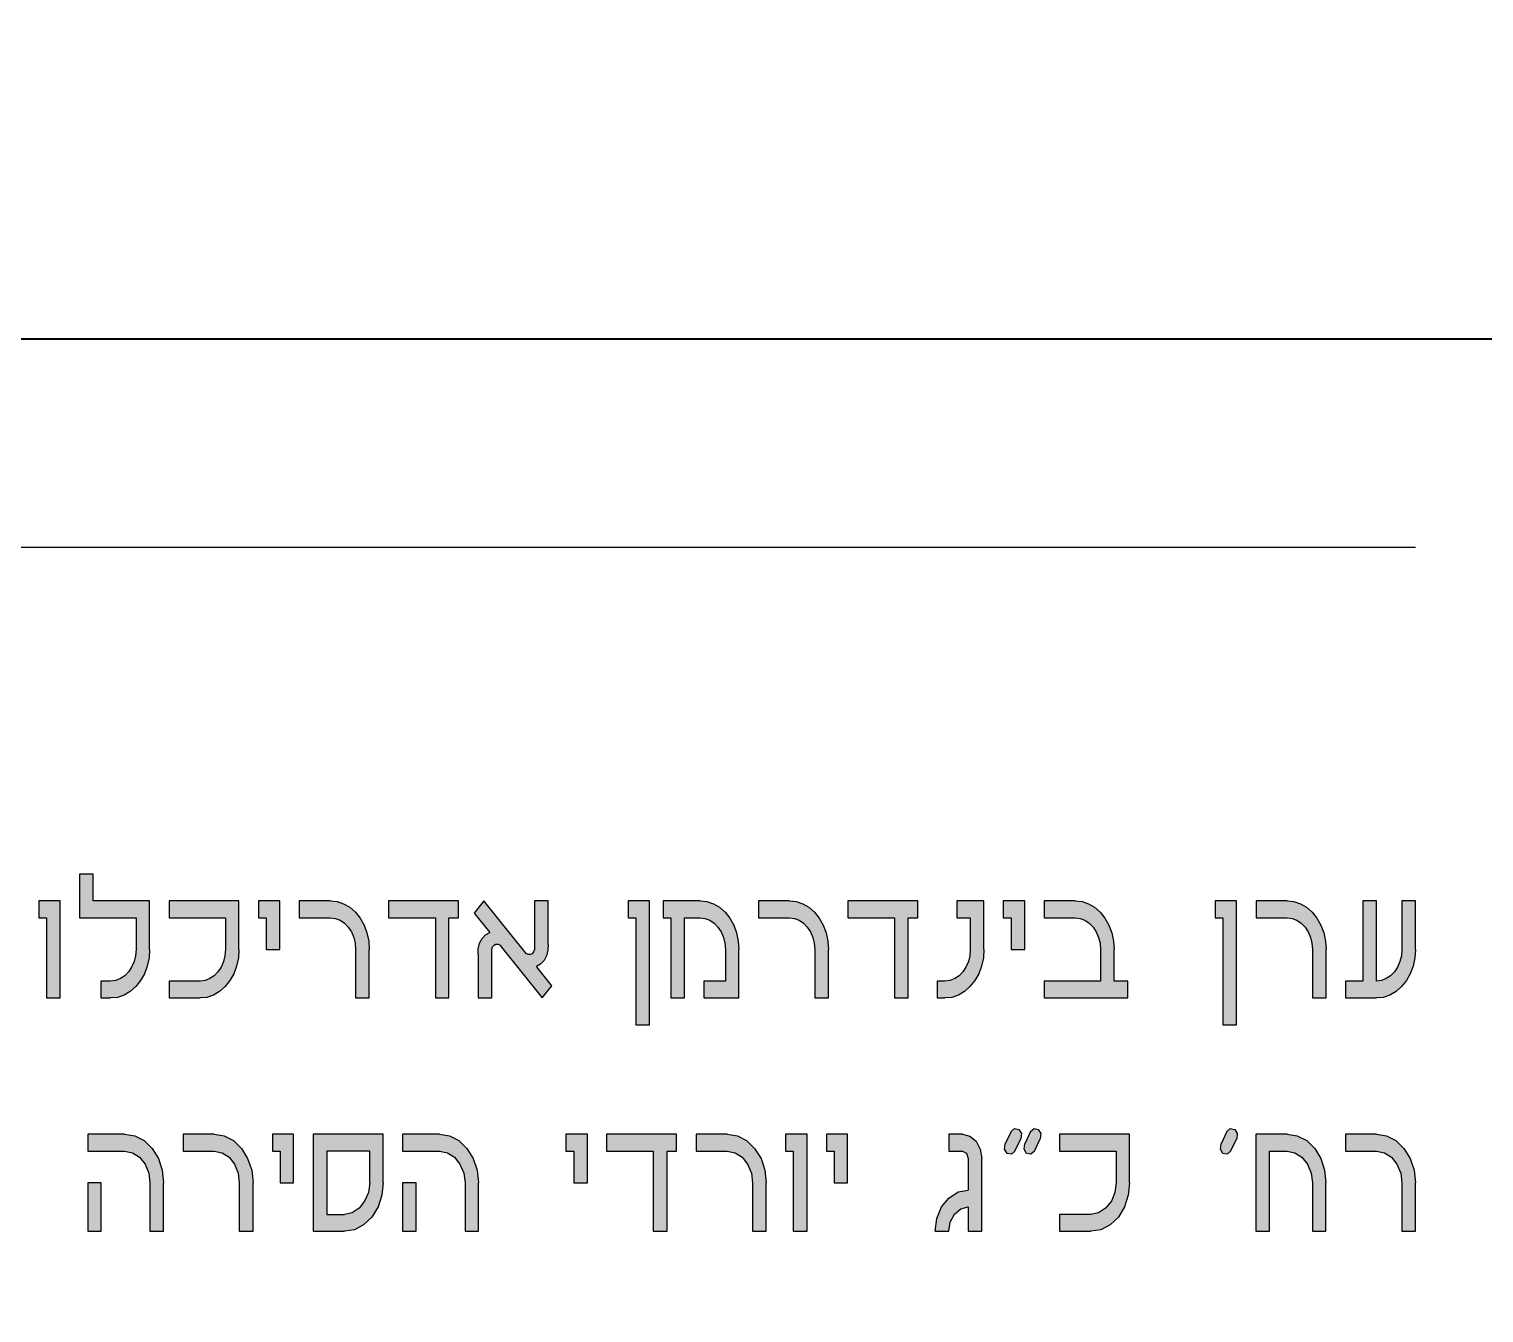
# Model space of a CAD drawing. Header units: millimetres. Extents: x 6676 to 14342, y 3639 to 5293.
# Drawn here: x 7676 to 7745.3, y 4638.7 to 4699.8 of the extents above; entities that cross this region are included whole.
import ezdxf

# ---------------------------------------------------------------- set-up
doc = ezdxf.new("R2010")
doc.units = ezdxf.units.MM
doc.layers.add('1 - bed panels', color=170, linetype='Continuous', lineweight=9)
doc.layers.add('A-VIEW-30', color=6, linetype='Continuous', lineweight=15)
doc.layers.add('A-dim-work', color=8, linetype='Continuous')
doc.layers.add('TEXT', color=14, linetype='Continuous')

# ---------------------------------------------------------------- blocks, each defined once
blk = doc.blocks.new('A$C70B91C7D')
at = {"layer": 'TEXT', "true_color": 0x311916}
for points in [[(2.4019, -0.5456), (2.315, -0.5456), (2.315, -0.5043), (2.2939, -0.5043), (2.2939, -0.5718), (2.3811, -0.5718), (2.3811, -0.6205), (2.3803, -0.6302), (2.378, -0.6392), (2.3743, -0.6477), (2.3695, -0.655), (2.3637, -0.6612), (2.357, -0.6656), (2.3497, -0.6683), (2.3419, -0.6693), (2.3269, -0.6693), (2.3269, -0.6955), (2.3419, -0.6955), (2.3524, -0.6946), (2.3626, -0.6911), (2.372, -0.6855), (2.3805, -0.678), (2.388, -0.6687), (2.394, -0.6581), (2.3984, -0.6462), (2.4011, -0.6336), (2.4019, -0.6205)], [(2.2641, -0.5456), (2.2311, -0.5456), (2.2311, -0.5718), (2.2431, -0.5718), (2.2431, -0.6955), (2.2641, -0.6955)], [(2.5399, -0.5456), (2.432, -0.5456), (2.432, -0.5718), (2.5189, -0.5718), (2.5189, -0.6205), (2.5181, -0.6302), (2.516, -0.6392), (2.5123, -0.6477), (2.5075, -0.655), (2.5015, -0.6612), (2.4948, -0.6656), (2.4875, -0.6683), (2.48, -0.6693), (2.432, -0.6693), (2.432, -0.6955), (2.48, -0.6955), (2.4904, -0.6946), (2.5004, -0.6911), (2.51, -0.6855), (2.5185, -0.678), (2.5258, -0.6687), (2.5318, -0.6581), (2.5362, -0.6462), (2.5389, -0.6336), (2.5399, -0.6205)], [(2.6029, -0.5456), (2.57, -0.5456), (2.57, -0.5718), (2.5819, -0.5718), (2.5819, -0.6205), (2.6029, -0.6205)], [(2.7109, -0.5556), (2.7014, -0.5502), (2.6912, -0.5467), (2.6808, -0.5456), (2.6328, -0.5456), (2.6328, -0.5718), (2.6808, -0.5718), (2.6885, -0.5727), (2.6958, -0.5756), (2.7026, -0.5801), (2.7084, -0.5862), (2.7134, -0.5936), (2.7169, -0.602), (2.7192, -0.6111), (2.7199, -0.6205), (2.7199, -0.6955), (2.7409, -0.6955), (2.7409, -0.6205), (2.74, -0.6076), (2.7373, -0.5949), (2.7328, -0.5831), (2.7269, -0.5724), (2.7194, -0.5631)], [(2.8788, -0.5456), (2.7708, -0.5456), (2.7708, -0.5718), (2.8429, -0.5718), (2.8429, -0.6955), (2.8639, -0.6955), (2.8639, -0.5718), (2.8788, -0.5718)], [(3.0168, -0.5456), (2.9958, -0.5456), (2.9958, -0.6169), (2.9958, -0.6209), (2.9944, -0.6244), (2.9921, -0.6273), (2.9892, -0.6286), (2.9859, -0.6286), (2.983, -0.6271), (2.9807, -0.6244), (2.9179, -0.5456), (2.9029, -0.5644), (2.9268, -0.5943), (2.9204, -0.598), (2.915, -0.6038), (2.9111, -0.6109), (2.909, -0.6194), (2.9088, -0.6281), (2.9088, -0.6955), (2.9298, -0.6955), (2.9298, -0.6244), (2.9298, -0.6203), (2.9312, -0.6167), (2.9335, -0.614), (2.9364, -0.6124), (2.9397, -0.6126), (2.9426, -0.614), (2.9449, -0.6169), (3.0077, -0.6955), (3.0228, -0.6768), (2.9989, -0.6469), (3.0052, -0.6433), (3.0106, -0.6375), (3.0145, -0.6302), (3.0166, -0.6219), (3.0168, -0.613)], [(3.1733, -0.5456), (3.1403, -0.5456), (3.1403, -0.5718), (3.1523, -0.5718), (3.1523, -0.7368), (3.1733, -0.7368)], [(3.2812, -0.5556), (3.2718, -0.5502), (3.2617, -0.5467), (3.2513, -0.5456), (3.1943, -0.5456), (3.1943, -0.5718), (3.2062, -0.5718), (3.2062, -0.6955), (3.2272, -0.6955), (3.2272, -0.5718), (3.2513, -0.5718), (3.2588, -0.5727), (3.2662, -0.5756), (3.2729, -0.5801), (3.2789, -0.5862), (3.2837, -0.5936), (3.2874, -0.602), (3.2895, -0.6111), (3.2903, -0.6205), (3.2903, -0.6693), (3.2573, -0.6693), (3.2573, -0.6955), (3.3113, -0.6955), (3.3113, -0.6205), (3.3103, -0.6076), (3.3076, -0.5949), (3.3032, -0.5831), (3.2972, -0.5724), (3.2899, -0.5631)], [(3.4192, -0.5556), (3.4098, -0.5502), (3.3996, -0.5467), (3.3891, -0.5456), (3.3413, -0.5456), (3.3413, -0.5718), (3.3891, -0.5718), (3.3969, -0.5727), (3.4042, -0.5756), (3.4109, -0.5801), (3.4167, -0.5862), (3.4217, -0.5936), (3.4252, -0.602), (3.4275, -0.6111), (3.4283, -0.6205), (3.4283, -0.6955), (3.4493, -0.6955), (3.4493, -0.6205), (3.4483, -0.6076), (3.4456, -0.5949), (3.4412, -0.5831), (3.4352, -0.5724), (3.4277, -0.5631)], [(3.5871, -0.5456), (3.4792, -0.5456), (3.4792, -0.5718), (3.5513, -0.5718), (3.5513, -0.6955), (3.5723, -0.6955), (3.5723, -0.5718), (3.5871, -0.5718)], [(3.6891, -0.5456), (3.6472, -0.5456), (3.6472, -0.5718), (3.6681, -0.5718), (3.6681, -0.6205), (3.6675, -0.6302), (3.6652, -0.6392), (3.6615, -0.6477), (3.6567, -0.655), (3.6509, -0.6612), (3.6442, -0.6656), (3.6368, -0.6683), (3.6291, -0.6693), (3.6172, -0.6693), (3.6172, -0.6955), (3.6291, -0.6955), (3.6395, -0.6946), (3.6498, -0.6911), (3.6592, -0.6855), (3.6677, -0.678), (3.6752, -0.6687), (3.6812, -0.6581), (3.6856, -0.6462), (3.6883, -0.6336), (3.6891, -0.6205)], [(3.7521, -0.5456), (3.7191, -0.5456), (3.7191, -0.5718), (3.7311, -0.5718), (3.7311, -0.6205), (3.7521, -0.6205)], [(3.8506, -0.5502), (3.8406, -0.5467), (3.8302, -0.5456), (3.7822, -0.5456), (3.7822, -0.5718), (3.8302, -0.5718), (3.8377, -0.5727), (3.845, -0.5756), (3.8518, -0.5801), (3.8577, -0.5862), (3.8626, -0.5936), (3.8662, -0.602), (3.8683, -0.6111), (3.8691, -0.6205), (3.8691, -0.6693), (3.7822, -0.6693), (3.7822, -0.6955), (3.9111, -0.6955), (3.9111, -0.6693), (3.8901, -0.6693), (3.8901, -0.6205), (3.8892, -0.6076), (3.8865, -0.5949), (3.882, -0.5831), (3.876, -0.5724), (3.8687, -0.5631), (3.86, -0.5556)], [(4.079, -0.5456), (4.0461, -0.5456), (4.0461, -0.5718), (4.058, -0.5718), (4.058, -0.7368), (4.079, -0.7368)], [(4.1956, -0.5631), (4.187, -0.5556), (4.1775, -0.5502), (4.1675, -0.5467), (4.1571, -0.5456), (4.1091, -0.5456), (4.1091, -0.5718), (4.1571, -0.5718), (4.1646, -0.5727), (4.1719, -0.5756), (4.1787, -0.5801), (4.1846, -0.5862), (4.1895, -0.5936), (4.1929, -0.602), (4.1952, -0.6111), (4.196, -0.6205), (4.196, -0.6955), (4.217, -0.6955), (4.217, -0.6205), (4.2161, -0.6076), (4.2134, -0.5949), (4.2089, -0.5831), (4.203, -0.5724)], [(4.3335, -0.678), (4.341, -0.6687), (4.3469, -0.6581), (4.3514, -0.6462), (4.3541, -0.6336), (4.3548, -0.6205), (4.3548, -0.5456), (4.334, -0.5456), (4.334, -0.6205), (4.3333, -0.6302), (4.3309, -0.6392), (4.3273, -0.6477), (4.3225, -0.655), (4.3167, -0.6612), (4.3099, -0.6656), (4.3026, -0.6683), (4.2949, -0.6693), (4.2949, -0.5456), (4.2739, -0.5456), (4.2739, -0.6693), (4.2469, -0.6693), (4.2469, -0.6955), (4.2949, -0.6955), (4.3053, -0.6946), (4.3155, -0.6911), (4.325, -0.6855)], [(3.7462, -0.913), (3.7472, -0.9046), (3.7433, -0.8982), (3.7364, -0.8967), (3.731, -0.9016), (3.7221, -0.9204), (3.7211, -0.9287), (3.725, -0.9356), (3.7319, -0.9366), (3.7369, -0.9317)], [(3.7758, -0.913), (3.7768, -0.9046), (3.7729, -0.8982), (3.7665, -0.8967), (3.761, -0.9016), (3.7522, -0.9204), (3.7512, -0.9287), (3.7551, -0.9356), (3.7615, -0.9366), (3.767, -0.9317)], [(4.0792, -0.913), (4.0801, -0.9046), (4.0762, -0.8982), (4.0693, -0.8967), (4.0639, -0.9016), (4.055, -0.9204), (4.054, -0.9287), (4.0579, -0.9356), (4.0644, -0.9366), (4.0698, -0.9317)], [(2.3934, -0.9154), (2.3791, -0.908), (2.3633, -0.9056), (2.3066, -0.9056), (2.3066, -0.9317), (2.3633, -0.9317), (2.3756, -0.9342), (2.3865, -0.9411), (2.3949, -0.9519), (2.4008, -0.9657), (2.4023, -0.9805), (2.4023, -1.0555), (2.4235, -1.0555), (2.4235, -0.9805), (2.4215, -0.9613), (2.4156, -0.943), (2.4057, -0.9278)], [(2.5315, -0.9154), (2.5172, -0.908), (2.5014, -0.9056), (2.4536, -0.9056), (2.4536, -0.9317), (2.5014, -0.9317), (2.5137, -0.9342), (2.5246, -0.9411), (2.533, -0.9519), (2.5384, -0.9657), (2.5404, -0.9805), (2.5404, -1.0555), (2.5616, -1.0555), (2.5616, -0.9805), (2.5596, -0.9613), (2.5532, -0.943), (2.5438, -0.9278)], [(2.6242, -0.9056), (2.5917, -0.9056), (2.5917, -0.9317), (2.6035, -0.9317), (2.6035, -0.9805), (2.6242, -0.9805)], [(2.8792, -0.9154), (2.8649, -0.908), (2.8491, -0.9056), (2.7924, -0.9056), (2.7924, -0.9317), (2.8491, -0.9317), (2.8614, -0.9342), (2.8723, -0.9411), (2.8807, -0.9519), (2.8866, -0.9657), (2.8886, -0.9805), (2.8886, -1.0555), (2.9093, -1.0555), (2.9093, -0.9805), (2.9073, -0.9613), (2.9014, -0.943), (2.8915, -0.9278)], [(3.0775, -0.9056), (3.0444, -0.9056), (3.0444, -0.9317), (3.0563, -0.9317), (3.0563, -0.9805), (3.0775, -0.9805)], [(3.2151, -0.9056), (3.1071, -0.9056), (3.1071, -0.9317), (3.1791, -0.9317), (3.1791, -1.0555), (3.2003, -1.0555), (3.2003, -0.9317), (3.2151, -0.9317)], [(3.3231, -0.9154), (3.3088, -0.908), (3.293, -0.9056), (3.2452, -0.9056), (3.2452, -0.9317), (3.293, -0.9317), (3.3053, -0.9342), (3.3162, -0.9411), (3.3246, -0.9519), (3.3305, -0.9657), (3.332, -0.9805), (3.332, -1.0555), (3.3532, -1.0555), (3.3532, -0.9805), (3.3512, -0.9613), (3.3453, -0.943), (3.3354, -0.9278)], [(3.4163, -0.9056), (3.3832, -0.9056), (3.3832, -0.9317), (3.3951, -0.9317), (3.3951, -1.0555), (3.4163, -1.0555)], [(3.4789, -0.9056), (3.4464, -0.9056), (3.4464, -0.9317), (3.4582, -0.9317), (3.4582, -0.9805), (3.4789, -0.9805)], [(3.6772, -0.9164), (3.6673, -0.9085), (3.656, -0.9056), (3.6353, -0.9056), (3.6353, -0.9317), (3.656, -0.9317), (3.6624, -0.9352), (3.6649, -0.943), (3.6649, -0.9919), (3.6496, -0.9948), (3.6353, -1.0042), (3.6239, -1.018), (3.6165, -1.0358), (3.6141, -1.0555), (3.6353, -1.0555), (3.6372, -1.0412), (3.6437, -1.0289), (3.6535, -1.021), (3.6649, -1.018), (3.6649, -1.0555), (3.6861, -1.0555), (3.6861, -0.943), (3.6836, -0.9287)], [(3.9139, -0.9056), (3.8059, -0.9056), (3.8059, -0.9317), (3.8932, -0.9317), (3.8932, -0.9805), (3.8912, -0.9958), (3.8858, -1.0091), (3.8769, -1.02), (3.8661, -1.0269), (3.8543, -1.0294), (3.8059, -1.0294), (3.8059, -1.0555), (3.8543, -1.0555), (3.8695, -1.053), (3.8838, -1.0456), (3.8967, -1.0338), (3.906, -1.018), (3.912, -0.9998), (3.9139, -0.9805)], [(4.1872, -0.9154), (4.1724, -0.908), (4.1571, -0.9056), (4.1087, -0.9056), (4.1087, -1.0555), (4.13, -1.0555), (4.13, -0.9317), (4.1571, -0.9317), (4.1689, -0.9342), (4.1798, -0.9411), (4.1886, -0.9519), (4.1941, -0.9657), (4.196, -0.9805), (4.196, -1.0555), (4.2168, -1.0555), (4.2168, -0.9805), (4.2148, -0.9613), (4.2089, -0.943), (4.1995, -0.9278)], [(4.3248, -0.9154), (4.3105, -0.908), (4.2947, -0.9056), (4.2468, -0.9056), (4.2468, -0.9317), (4.2947, -0.9317), (4.307, -0.9342), (4.3179, -0.9411), (4.3262, -0.9519), (4.3322, -0.9657), (4.3341, -0.9805), (4.3341, -1.0555), (4.3548, -1.0555), (4.3548, -0.9805), (4.3529, -0.9613), (4.347, -0.943), (4.3371, -0.9278)]]:
    blk.add_hatch(color=19, dxfattribs=at).paths.add_polyline_path(points)
h = blk.add_hatch(color=19, dxfattribs=at)
h.paths.add_polyline_path([(2.7623, -0.9056), (2.6543, -0.9056), (2.6543, -1.0555), (2.7026, -1.0555), (2.7179, -1.053), (2.7322, -1.0456), (2.7446, -1.0338), (2.7544, -1.018), (2.7603, -0.9998), (2.7623, -0.9805)])
h.paths.add_polyline_path([(2.7416, -0.9317), (2.7416, -0.9805), (2.7396, -0.9958), (2.7337, -1.0091), (2.7253, -1.02), (2.7145, -1.0269), (2.7026, -1.0294), (2.6755, -1.0294), (2.6755, -0.9317)], flags=16)
for points in [[(2.3273, -0.9805), (2.3066, -0.9805), (2.3066, -1.0555), (2.3273, -1.0555)], [(2.8131, -0.9805), (2.7924, -0.9805), (2.7924, -1.0555), (2.8131, -1.0555)]]:
    blk.add_hatch(color=19, dxfattribs=at).paths.add_polyline_path(points, flags=17)
at = {"layer": 'TEXT', "color": 19, "true_color": 0x311916}
blk.add_line((0, 0), (4.3548, 0), dxfattribs=at)
for points in [[(2.4019, -0.6205), (2.4019, -0.5456), (2.315, -0.5456), (2.315, -0.5043), (2.2939, -0.5043), (2.2939, -0.5718), (2.3811, -0.5718), (2.3811, -0.6205), (2.3803, -0.6302), (2.378, -0.6392), (2.3743, -0.6477), (2.3695, -0.655), (2.3637, -0.6612), (2.357, -0.6656), (2.3497, -0.6683), (2.3419, -0.6693), (2.3269, -0.6693), (2.3269, -0.6955), (2.3419, -0.6955)], [(2.5399, -0.6205), (2.5399, -0.5456), (2.432, -0.5456), (2.432, -0.5718), (2.5189, -0.5718), (2.5189, -0.6205), (2.5181, -0.6302), (2.516, -0.6392), (2.5123, -0.6477), (2.5075, -0.655), (2.5015, -0.6612), (2.4948, -0.6656), (2.4875, -0.6683), (2.48, -0.6693), (2.432, -0.6693), (2.432, -0.6955), (2.48, -0.6955)], [(2.6808, -0.5456), (2.6328, -0.5456), (2.6328, -0.5718), (2.6808, -0.5718), (2.6885, -0.5727), (2.6958, -0.5756), (2.7026, -0.5801), (2.7084, -0.5862), (2.7134, -0.5936), (2.7169, -0.602), (2.7192, -0.6111), (2.7199, -0.6205), (2.7199, -0.6955), (2.7409, -0.6955)], [(2.6808, -0.5456), (2.6912, -0.5467), (2.7014, -0.5502), (2.7109, -0.5556), (2.7194, -0.5631), (2.7269, -0.5724), (2.7328, -0.5831), (2.7373, -0.5949), (2.74, -0.6076), (2.7409, -0.6205)], [(3.0168, -0.613), (3.0168, -0.5456), (2.9958, -0.5456), (2.9958, -0.6169), (2.9958, -0.6209), (2.9944, -0.6244), (2.9921, -0.6273), (2.9892, -0.6286), (2.9859, -0.6286), (2.983, -0.6271), (2.9807, -0.6244), (2.9179, -0.5456), (2.9029, -0.5644), (2.9268, -0.5943)], [(3.2513, -0.5456), (3.1943, -0.5456), (3.1943, -0.5718), (3.2062, -0.5718), (3.2062, -0.6955), (3.2272, -0.6955), (3.2272, -0.5718), (3.2513, -0.5718), (3.2588, -0.5727), (3.2662, -0.5756), (3.2729, -0.5801), (3.2789, -0.5862), (3.2837, -0.5936), (3.2874, -0.602), (3.2895, -0.6111), (3.2903, -0.6205), (3.2903, -0.6693), (3.2573, -0.6693), (3.2573, -0.6955), (3.3113, -0.6955)], [(3.2513, -0.5456), (3.2617, -0.5467), (3.2718, -0.5502), (3.2812, -0.5556), (3.2899, -0.5631), (3.2972, -0.5724), (3.3032, -0.5831), (3.3076, -0.5949), (3.3103, -0.6076), (3.3113, -0.6205)], [(3.3891, -0.5456), (3.3413, -0.5456), (3.3413, -0.5718), (3.3891, -0.5718), (3.3969, -0.5727), (3.4042, -0.5756), (3.4109, -0.5801), (3.4167, -0.5862), (3.4217, -0.5936), (3.4252, -0.602), (3.4275, -0.6111), (3.4283, -0.6205), (3.4283, -0.6955), (3.4493, -0.6955)], [(3.3891, -0.5456), (3.3996, -0.5467), (3.4098, -0.5502), (3.4192, -0.5556), (3.4277, -0.5631), (3.4352, -0.5724), (3.4412, -0.5831), (3.4456, -0.5949), (3.4483, -0.6076), (3.4493, -0.6205)], [(3.6891, -0.6205), (3.6891, -0.5456), (3.6472, -0.5456), (3.6472, -0.5718), (3.6681, -0.5718), (3.6681, -0.6205), (3.6675, -0.6302), (3.6652, -0.6392), (3.6615, -0.6477), (3.6567, -0.655), (3.6509, -0.6612), (3.6442, -0.6656), (3.6368, -0.6683), (3.6291, -0.6693), (3.6172, -0.6693), (3.6172, -0.6955), (3.6291, -0.6955)], [(3.8302, -0.5456), (3.7822, -0.5456), (3.7822, -0.5718), (3.8302, -0.5718), (3.8377, -0.5727), (3.845, -0.5756), (3.8518, -0.5801), (3.8577, -0.5862), (3.8626, -0.5936), (3.8662, -0.602), (3.8683, -0.6111), (3.8691, -0.6205), (3.8691, -0.6693), (3.7822, -0.6693), (3.7822, -0.6955), (3.9111, -0.6955)], [(3.8302, -0.5456), (3.8406, -0.5467), (3.8506, -0.5502), (3.86, -0.5556), (3.8687, -0.5631), (3.876, -0.5724), (3.882, -0.5831), (3.8865, -0.5949), (3.8892, -0.6076), (3.8901, -0.6205)], [(4.1571, -0.5456), (4.1091, -0.5456), (4.1091, -0.5718), (4.1571, -0.5718), (4.1646, -0.5727), (4.1719, -0.5756), (4.1787, -0.5801), (4.1846, -0.5862), (4.1895, -0.5936), (4.1929, -0.602), (4.1952, -0.6111), (4.196, -0.6205), (4.196, -0.6955), (4.217, -0.6955)], [(4.1571, -0.5456), (4.1675, -0.5467), (4.1775, -0.5502), (4.187, -0.5556), (4.1956, -0.5631), (4.203, -0.5724), (4.2089, -0.5831), (4.2134, -0.5949), (4.2161, -0.6076), (4.217, -0.6205)], [(4.3548, -0.6205), (4.3548, -0.5456), (4.334, -0.5456), (4.334, -0.6205), (4.3333, -0.6302), (4.3309, -0.6392), (4.3273, -0.6477), (4.3225, -0.655), (4.3167, -0.6612), (4.3099, -0.6656), (4.3026, -0.6683), (4.2949, -0.6693), (4.2949, -0.5456), (4.2739, -0.5456), (4.2739, -0.6693), (4.2469, -0.6693), (4.2469, -0.6955), (4.2949, -0.6955)], [(2.9088, -0.6281), (2.909, -0.6194), (2.9111, -0.6109), (2.915, -0.6038), (2.9204, -0.598), (2.9268, -0.5943)], [(2.4019, -0.6205), (2.4011, -0.6336), (2.3984, -0.6462), (2.394, -0.6581), (2.388, -0.6687), (2.3805, -0.678), (2.372, -0.6855), (2.3626, -0.6911), (2.3524, -0.6946), (2.3419, -0.6955)], [(2.5399, -0.6205), (2.5389, -0.6336), (2.5362, -0.6462), (2.5318, -0.6581), (2.5258, -0.6687), (2.5185, -0.678), (2.51, -0.6855), (2.5004, -0.6911), (2.4904, -0.6946), (2.48, -0.6955)], [(2.7409, -0.6955), (2.7409, -0.6205)], [(2.9088, -0.6281), (2.9088, -0.6955), (2.9298, -0.6955), (2.9298, -0.6244), (2.9298, -0.6203), (2.9312, -0.6167), (2.9335, -0.614), (2.9364, -0.6124), (2.9397, -0.6126), (2.9426, -0.614), (2.9449, -0.6169), (3.0077, -0.6955), (3.0228, -0.6768)], [(3.0168, -0.613), (3.0166, -0.6219), (3.0145, -0.6302), (3.0106, -0.6375), (3.0052, -0.6433), (2.9989, -0.6469)], [(3.3113, -0.6955), (3.3113, -0.6205)], [(3.4493, -0.6955), (3.4493, -0.6205)], [(3.6891, -0.6205), (3.6883, -0.6336), (3.6856, -0.6462), (3.6812, -0.6581), (3.6752, -0.6687), (3.6677, -0.678), (3.6592, -0.6855), (3.6498, -0.6911), (3.6395, -0.6946), (3.6291, -0.6955)], [(3.9111, -0.6955), (3.9111, -0.6693), (3.8901, -0.6693), (3.8901, -0.6205)], [(4.217, -0.6955), (4.217, -0.6205)], [(4.3548, -0.6205), (4.3541, -0.6336), (4.3514, -0.6462), (4.3469, -0.6581), (4.341, -0.6687), (4.3335, -0.678), (4.325, -0.6855), (4.3155, -0.6911), (4.3053, -0.6946), (4.2949, -0.6955)], [(3.0228, -0.6768), (2.9989, -0.6469)], [(3.731, -0.9016), (3.7364, -0.8967), (3.7433, -0.8982), (3.7472, -0.9046), (3.7462, -0.913)], [(3.761, -0.9016), (3.7665, -0.8967), (3.7729, -0.8982), (3.7768, -0.9046), (3.7758, -0.913)], [(4.0639, -0.9016), (4.0693, -0.8967), (4.0762, -0.8982), (4.0801, -0.9046), (4.0792, -0.913)], [(2.3633, -0.9056), (2.3066, -0.9056), (2.3066, -0.9317), (2.3633, -0.9317), (2.3756, -0.9342), (2.3865, -0.9411), (2.3949, -0.9519), (2.4008, -0.9657), (2.4023, -0.9805), (2.4023, -1.0555), (2.4235, -1.0555)], [(2.3633, -0.9056), (2.3791, -0.908), (2.3934, -0.9154), (2.4057, -0.9278), (2.4156, -0.943), (2.4215, -0.9613), (2.4235, -0.9805)], [(2.5014, -0.9056), (2.4536, -0.9056), (2.4536, -0.9317), (2.5014, -0.9317), (2.5137, -0.9342), (2.5246, -0.9411), (2.533, -0.9519), (2.5384, -0.9657), (2.5404, -0.9805), (2.5404, -1.0555), (2.5616, -1.0555)], [(2.5014, -0.9056), (2.5172, -0.908), (2.5315, -0.9154), (2.5438, -0.9278), (2.5532, -0.943), (2.5596, -0.9613), (2.5616, -0.9805)], [(2.7623, -0.9805), (2.7623, -0.9056), (2.6543, -0.9056), (2.6543, -1.0555), (2.7026, -1.0555)], [(2.8491, -0.9056), (2.7924, -0.9056), (2.7924, -0.9317), (2.8491, -0.9317), (2.8614, -0.9342), (2.8723, -0.9411), (2.8807, -0.9519), (2.8866, -0.9657), (2.8886, -0.9805), (2.8886, -1.0555), (2.9093, -1.0555)], [(2.8491, -0.9056), (2.8649, -0.908), (2.8792, -0.9154), (2.8915, -0.9278), (2.9014, -0.943), (2.9073, -0.9613), (2.9093, -0.9805)], [(3.293, -0.9056), (3.2452, -0.9056), (3.2452, -0.9317), (3.293, -0.9317), (3.3053, -0.9342), (3.3162, -0.9411), (3.3246, -0.9519), (3.3305, -0.9657), (3.332, -0.9805), (3.332, -1.0555), (3.3532, -1.0555)], [(3.293, -0.9056), (3.3088, -0.908), (3.3231, -0.9154), (3.3354, -0.9278), (3.3453, -0.943), (3.3512, -0.9613), (3.3532, -0.9805)], [(3.656, -0.9056), (3.6353, -0.9056), (3.6353, -0.9317), (3.656, -0.9317), (3.6624, -0.9352), (3.6649, -0.943), (3.6649, -0.9919)], [(3.656, -0.9056), (3.6673, -0.9085), (3.6772, -0.9164), (3.6836, -0.9287), (3.6861, -0.943)], [(3.731, -0.9016), (3.7221, -0.9204)], [(3.7369, -0.9317), (3.7462, -0.913)], [(3.761, -0.9016), (3.7522, -0.9204)], [(3.767, -0.9317), (3.7758, -0.913)], [(3.9139, -0.9805), (3.9139, -0.9056), (3.8059, -0.9056), (3.8059, -0.9317), (3.8932, -0.9317), (3.8932, -0.9805), (3.8912, -0.9958), (3.8858, -1.0091), (3.8769, -1.02), (3.8661, -1.0269), (3.8543, -1.0294), (3.8059, -1.0294), (3.8059, -1.0555), (3.8543, -1.0555)], [(4.0639, -0.9016), (4.055, -0.9204)], [(4.0698, -0.9317), (4.0792, -0.913)], [(4.1571, -0.9056), (4.1087, -0.9056), (4.1087, -1.0555), (4.13, -1.0555), (4.13, -0.9317), (4.1571, -0.9317), (4.1689, -0.9342), (4.1798, -0.9411), (4.1886, -0.9519), (4.1941, -0.9657), (4.196, -0.9805), (4.196, -1.0555), (4.2168, -1.0555)], [(4.1571, -0.9056), (4.1724, -0.908), (4.1872, -0.9154), (4.1995, -0.9278), (4.2089, -0.943), (4.2148, -0.9613), (4.2168, -0.9805)], [(4.2947, -0.9056), (4.2468, -0.9056), (4.2468, -0.9317), (4.2947, -0.9317), (4.307, -0.9342), (4.3179, -0.9411), (4.3262, -0.9519), (4.3322, -0.9657), (4.3341, -0.9805), (4.3341, -1.0555), (4.3548, -1.0555)], [(4.2947, -0.9056), (4.3105, -0.908), (4.3248, -0.9154), (4.3371, -0.9278), (4.347, -0.943), (4.3529, -0.9613), (4.3548, -0.9805)], [(2.7416, -0.9805), (2.7416, -0.9317), (2.6755, -0.9317), (2.6755, -1.0294), (2.7026, -1.0294)], [(3.7369, -0.9317), (3.7319, -0.9366), (3.725, -0.9356), (3.7211, -0.9287), (3.7221, -0.9204)], [(3.767, -0.9317), (3.7615, -0.9366), (3.7551, -0.9356), (3.7512, -0.9287), (3.7522, -0.9204)], [(4.0698, -0.9317), (4.0644, -0.9366), (4.0579, -0.9356), (4.054, -0.9287), (4.055, -0.9204)], [(3.6861, -1.0555), (3.6861, -0.943)], [(2.4235, -1.0555), (2.4235, -0.9805)], [(2.5616, -1.0555), (2.5616, -0.9805)], [(2.7623, -0.9805), (2.7603, -0.9998), (2.7544, -1.018), (2.7446, -1.0338), (2.7322, -1.0456), (2.7179, -1.053), (2.7026, -1.0555)], [(2.7416, -0.9805), (2.7396, -0.9958), (2.7337, -1.0091), (2.7253, -1.02), (2.7145, -1.0269), (2.7026, -1.0294)], [(2.9093, -1.0555), (2.9093, -0.9805)], [(3.3532, -1.0555), (3.3532, -0.9805)], [(3.9139, -0.9805), (3.912, -0.9998), (3.906, -1.018), (3.8967, -1.0338), (3.8838, -1.0456), (3.8695, -1.053), (3.8543, -1.0555)], [(4.2168, -1.0555), (4.2168, -0.9805)], [(4.3548, -1.0555), (4.3548, -0.9805)], [(3.6141, -1.0555), (3.6165, -1.0358), (3.6239, -1.018), (3.6353, -1.0042), (3.6496, -0.9948), (3.6649, -0.9919)], [(3.6141, -1.0555), (3.6353, -1.0555), (3.6372, -1.0412), (3.6437, -1.0289), (3.6535, -1.021), (3.6649, -1.018), (3.6649, -1.0555), (3.6861, -1.0555)]]:
    blk.add_lwpolyline(points, dxfattribs=at)
for points in [[(2.2641, -0.6955), (2.2641, -0.5456), (2.2311, -0.5456), (2.2311, -0.5718), (2.2431, -0.5718), (2.2431, -0.6955), (2.2641, -0.6955)], [(2.6029, -0.6205), (2.6029, -0.5456), (2.57, -0.5456), (2.57, -0.5718), (2.5819, -0.5718), (2.5819, -0.6205), (2.6029, -0.6205)], [(2.8639, -0.6955), (2.8639, -0.5718), (2.8788, -0.5718), (2.8788, -0.5456), (2.7708, -0.5456), (2.7708, -0.5718), (2.8429, -0.5718), (2.8429, -0.6955), (2.8639, -0.6955)], [(3.1733, -0.7368), (3.1733, -0.5456), (3.1403, -0.5456), (3.1403, -0.5718), (3.1523, -0.5718), (3.1523, -0.7368), (3.1733, -0.7368)], [(3.5723, -0.6955), (3.5723, -0.5718), (3.5871, -0.5718), (3.5871, -0.5456), (3.4792, -0.5456), (3.4792, -0.5718), (3.5513, -0.5718), (3.5513, -0.6955), (3.5723, -0.6955)], [(3.7521, -0.6205), (3.7521, -0.5456), (3.7191, -0.5456), (3.7191, -0.5718), (3.7311, -0.5718), (3.7311, -0.6205), (3.7521, -0.6205)], [(4.079, -0.7368), (4.079, -0.5456), (4.0461, -0.5456), (4.0461, -0.5718), (4.058, -0.5718), (4.058, -0.7368), (4.079, -0.7368)], [(2.6242, -0.9805), (2.6242, -0.9056), (2.5917, -0.9056), (2.5917, -0.9317), (2.6035, -0.9317), (2.6035, -0.9805), (2.6242, -0.9805)], [(3.0775, -0.9805), (3.0775, -0.9056), (3.0444, -0.9056), (3.0444, -0.9317), (3.0563, -0.9317), (3.0563, -0.9805), (3.0775, -0.9805)], [(3.2003, -1.0555), (3.2003, -0.9317), (3.2151, -0.9317), (3.2151, -0.9056), (3.1071, -0.9056), (3.1071, -0.9317), (3.1791, -0.9317), (3.1791, -1.0555), (3.2003, -1.0555)], [(3.4163, -1.0555), (3.4163, -0.9056), (3.3832, -0.9056), (3.3832, -0.9317), (3.3951, -0.9317), (3.3951, -1.0555), (3.4163, -1.0555)], [(3.4789, -0.9805), (3.4789, -0.9056), (3.4464, -0.9056), (3.4464, -0.9317), (3.4582, -0.9317), (3.4582, -0.9805), (3.4789, -0.9805)], [(2.3273, -1.0555), (2.3273, -0.9805), (2.3066, -0.9805), (2.3066, -1.0555), (2.3273, -1.0555)], [(2.8131, -1.0555), (2.8131, -0.9805), (2.7924, -0.9805), (2.7924, -1.0555), (2.8131, -1.0555)]]:
    blk.add_lwpolyline(points, close=True, dxfattribs=at)
blk = doc.blocks.new('det2')
at = {"layer": '1 - bed panels', "true_color": 0xc2c2c2}
h = blk.add_hatch(dxfattribs=at)
h.set_pattern_fill('LINE', color=9, scale=1.575, angle=-90)
h.set_pattern_definition([(270, (-7406.43, -5143.807), (5.000625, -2e-15), [])])
edge = h.paths.add_edge_path()
edge.add_arc((3.6604, 8.7615), 9.4954, 98.13188, 262.42821)
edge.add_line((2.4092, -0.6511), (2.3173, 18.1614))
edge = h.paths.add_edge_path()
edge.add_arc((-158.6989, -60.6017), 2, 360, 360.18959)
edge.add_line((-156.699, -60.5951), (-156.6989, -60.6017))

msp = doc.modelspace()

# ---------------------------------------------------------------- linework, layer by layer
at = {"layer": 'A-dim-work', "color": 6, "lineweight": 40, "ltscale": 20}
msp.add_lwpolyline([(7578.593, 4685.065), (7845.121, 4685.065), (7845.121, 4570.166), (7578.593, 4570.166)], close=True, dxfattribs=at)

# ---------------------------------------------------------------- block references
at = {"layer": 'A-dim-work', "xscale": 10, "yscale": 10, "zscale": 10}
msp.add_blockref('det2', (8242.848, 4669.852), dxfattribs=at)
at = {"layer": 'A-VIEW-30', "lineweight": 40, "xscale": 30.87765168342476, "yscale": 30.87765168342476, "zscale": 30.87765168342476}
msp.add_blockref('A$C70B91C7D', (7607.562, 4675.132), dxfattribs=at)

doc.saveas('drawing.dxf')
